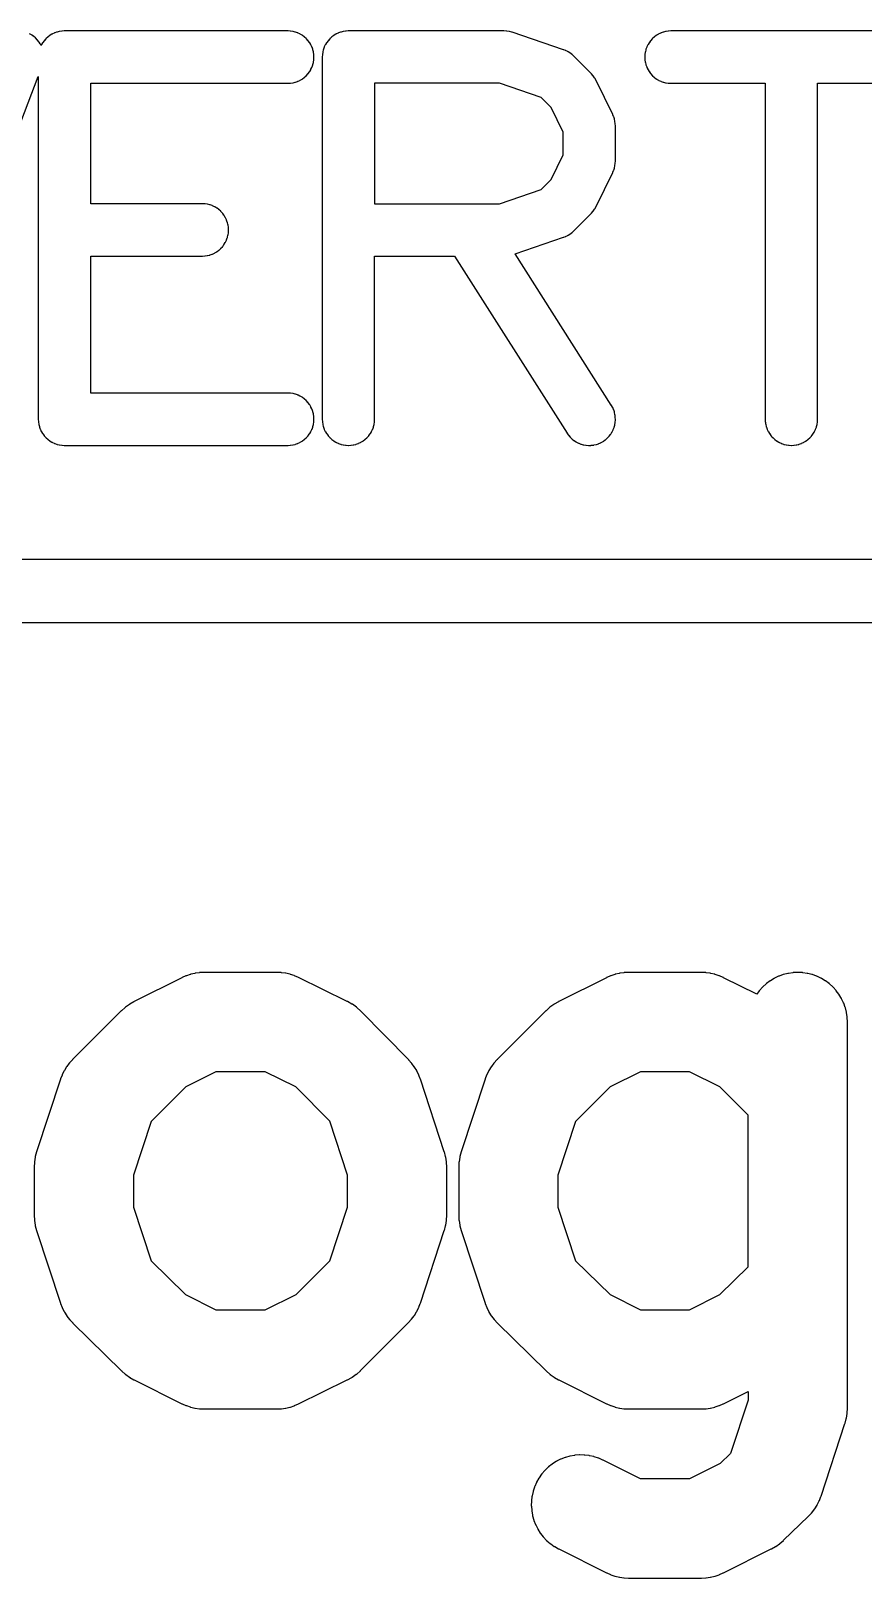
# Model space of a CAD drawing. Header units: inches. Extents: x -0.5 to 10, y -2.4 to 3.9.
# Drawn here: x 0.2174 to 0.308, y -2.0592 to -1.8908 of the extents above; entities that cross this region are included whole.
import ezdxf

# ---------------------------------------------------------------- set-up
doc = ezdxf.new("R2010")
doc.units = ezdxf.units.IN

msp = doc.modelspace()

# ---------------------------------------------------------------- linework, layer by layer
for points in [[(0.203664, -1.934114), (0.21825, -1.8958), (0.21825, -1.9331), (0.21825, -1.93311), (0.218251, -1.933125), (0.218262, -1.933355), (0.218264, -1.933381), (0.218267, -1.933404), (0.218301, -1.933632), (0.218304, -1.933655), (0.21831, -1.93368), (0.218366, -1.933904), (0.218373, -1.93393), (0.21838, -1.933951), (0.218458, -1.934168), (0.218467, -1.934192), (0.218477, -1.934213), (0.218575, -1.934422), (0.218587, -1.934444), (0.218599, -1.934465), (0.218717, -1.934663), (0.218732, -1.934686), (0.218744, -1.934703), (0.218882, -1.934889), (0.218898, -1.93491), (0.218913, -1.934927), (0.219068, -1.935097), (0.219085, -1.935115), (0.219103, -1.935132), (0.219273, -1.935287), (0.21929, -1.935302), (0.219311, -1.935318), (0.219497, -1.935456), (0.219514, -1.935468), (0.219537, -1.935483), (0.219735, -1.935601), (0.219756, -1.935613), (0.219778, -1.935625), (0.219987, -1.935723), (0.220008, -1.935733), (0.220032, -1.935742), (0.220249, -1.93582), (0.22027, -1.935827), (0.220296, -1.935834), (0.22052, -1.93589), (0.220545, -1.935896), (0.220568, -1.935899), (0.220796, -1.935933), (0.220819, -1.935936), (0.220845, -1.935938), (0.221075, -1.935949), (0.22109, -1.93595), (0.2211, -1.93595), (0.2454, -1.93595), (0.24541, -1.93595), (0.245425, -1.935949), (0.245655, -1.935938), (0.245681, -1.935936), (0.245704, -1.935933), (0.245932, -1.935899), (0.245955, -1.935896), (0.24598, -1.93589), (0.246204, -1.935834), (0.24623, -1.935827), (0.246251, -1.93582), (0.246468, -1.935742), (0.246492, -1.935733), (0.246513, -1.935723), (0.246722, -1.935625), (0.246744, -1.935613), (0.246765, -1.935601), (0.246963, -1.935483), (0.246986, -1.935468), (0.247003, -1.935456), (0.247189, -1.935318), (0.24721, -1.935302), (0.247227, -1.935287), (0.247397, -1.935132), (0.247415, -1.935115), (0.247432, -1.935097), (0.247587, -1.934927), (0.247602, -1.93491), (0.247618, -1.934889), (0.247756, -1.934703), (0.247768, -1.934686), (0.247783, -1.934663), (0.247901, -1.934465), (0.247913, -1.934444), (0.247925, -1.934422), (0.248023, -1.934213), (0.248033, -1.934192), (0.248042, -1.934168), (0.24812, -1.933951), (0.248127, -1.93393), (0.248134, -1.933904), (0.24819, -1.93368), (0.248196, -1.933655), (0.248199, -1.933632), (0.248233, -1.933404), (0.248236, -1.933381), (0.248238, -1.933355), (0.248249, -1.933125), (0.24825, -1.9331), (0.248249, -1.933075), (0.248238, -1.932845), (0.248236, -1.932819), (0.248233, -1.932796), (0.248199, -1.932568), (0.248196, -1.932545), (0.24819, -1.93252), (0.248134, -1.932296), (0.248127, -1.93227), (0.24812, -1.932249), (0.248042, -1.932032), (0.248033, -1.932008), (0.248023, -1.931987), (0.247925, -1.931778), (0.247913, -1.931756), (0.247901, -1.931735), (0.247783, -1.931537), (0.247768, -1.931514), (0.247756, -1.931497), (0.247618, -1.931311), (0.247602, -1.93129), (0.247587, -1.931273), (0.247432, -1.931103), (0.247415, -1.931085), (0.247397, -1.931068), (0.247227, -1.930913), (0.24721, -1.930898), (0.247189, -1.930882), (0.247003, -1.930744), (0.246986, -1.930732), (0.246963, -1.930717), (0.246765, -1.930599), (0.246744, -1.930587), (0.246722, -1.930575), (0.246513, -1.930477), (0.246492, -1.930467), (0.246468, -1.930458), (0.246251, -1.93038), (0.24623, -1.930373), (0.246204, -1.930366), (0.24598, -1.93031), (0.245955, -1.930304), (0.245932, -1.930301), (0.245704, -1.930267), (0.245681, -1.930264), (0.245655, -1.930262), (0.245425, -1.930251), (0.24541, -1.93025), (0.2454, -1.93025), (0.22395, -1.93025), (0.22395, -1.91535), (0.2361, -1.91535), (0.23611, -1.91535), (0.236125, -1.915349), (0.236355, -1.915338), (0.236381, -1.915336), (0.236404, -1.915333), (0.236632, -1.915299), (0.236655, -1.915296), (0.23668, -1.91529), (0.236904, -1.915234), (0.23693, -1.915227), (0.236951, -1.91522), (0.237168, -1.915142), (0.237192, -1.915133), (0.237213, -1.915123), (0.237422, -1.915025), (0.237444, -1.915013), (0.237465, -1.915001), (0.237663, -1.914883), (0.237686, -1.914868), (0.237703, -1.914856), (0.237889, -1.914718), (0.23791, -1.914702), (0.237927, -1.914687), (0.238097, -1.914532), (0.238115, -1.914515), (0.238132, -1.914497), (0.238287, -1.914327), (0.238302, -1.91431), (0.238318, -1.914289), (0.238456, -1.914103), (0.238468, -1.914086), (0.238483, -1.914063), (0.238601, -1.913865), (0.238613, -1.913844), (0.238625, -1.913822), (0.238723, -1.913613), (0.238733, -1.913592), (0.238742, -1.913568), (0.23882, -1.913351), (0.238827, -1.91333), (0.238834, -1.913304), (0.23889, -1.91308), (0.238896, -1.913055), (0.238899, -1.913032), (0.238933, -1.912804), (0.238936, -1.912781), (0.238938, -1.912755), (0.238949, -1.912525), (0.23895, -1.9125), (0.238949, -1.912475), (0.238938, -1.912245), (0.238936, -1.912219), (0.238933, -1.912196), (0.238899, -1.911968), (0.238896, -1.911945), (0.23889, -1.91192), (0.238834, -1.911696), (0.238827, -1.91167), (0.23882, -1.911649), (0.238742, -1.911432), (0.238733, -1.911408), (0.238723, -1.911387), (0.238625, -1.911178), (0.238613, -1.911156), (0.238601, -1.911135), (0.238483, -1.910937), (0.238468, -1.910914), (0.238456, -1.910897), (0.238318, -1.910711), (0.238302, -1.91069), (0.238287, -1.910673), (0.238132, -1.910503), (0.238115, -1.910485), (0.238097, -1.910468), (0.237927, -1.910313), (0.23791, -1.910298), (0.237889, -1.910282), (0.237703, -1.910144), (0.237686, -1.910132), (0.237663, -1.910117), (0.237465, -1.909999), (0.237444, -1.909987), (0.237422, -1.909975), (0.237213, -1.909877), (0.237192, -1.909867), (0.237168, -1.909858), (0.236951, -1.90978), (0.23693, -1.909773), (0.236904, -1.909766), (0.23668, -1.90971), (0.236655, -1.909704), (0.236632, -1.909701), (0.236404, -1.909667), (0.236381, -1.909664), (0.236355, -1.909662), (0.236125, -1.909651), (0.23611, -1.90965), (0.2361, -1.90965), (0.22395, -1.90965), (0.22395, -1.89655), (0.2454, -1.89655), (0.24541, -1.89655), (0.245425, -1.896549), (0.245655, -1.896538), (0.245681, -1.896536), (0.245704, -1.896533), (0.245932, -1.896499), (0.245955, -1.896496), (0.24598, -1.89649), (0.246204, -1.896434), (0.24623, -1.896427), (0.246251, -1.89642), (0.246468, -1.896342), (0.246492, -1.896333), (0.246513, -1.896323), (0.246722, -1.896225), (0.246744, -1.896213), (0.246765, -1.896201), (0.246963, -1.896083), (0.246986, -1.896068), (0.247003, -1.896056), (0.247189, -1.895918), (0.24721, -1.895902), (0.247227, -1.895887), (0.247397, -1.895732), (0.247415, -1.895715), (0.247432, -1.895697), (0.247587, -1.895527), (0.247602, -1.89551), (0.247618, -1.895489), (0.247756, -1.895303), (0.247768, -1.895286), (0.247783, -1.895263), (0.247901, -1.895065), (0.247913, -1.895044), (0.247925, -1.895022), (0.248023, -1.894813), (0.248033, -1.894792), (0.248042, -1.894768), (0.24812, -1.894551), (0.248127, -1.89453), (0.248134, -1.894504), (0.24819, -1.89428), (0.248196, -1.894255), (0.248199, -1.894232), (0.248233, -1.894004), (0.248236, -1.893981), (0.248238, -1.893955), (0.248249, -1.893725), (0.24825, -1.8937), (0.248249, -1.893675), (0.248238, -1.893445), (0.248236, -1.893419), (0.248233, -1.893396), (0.248199, -1.893168), (0.248196, -1.893145), (0.24819, -1.89312), (0.248134, -1.892896), (0.248127, -1.89287), (0.24812, -1.892849), (0.248042, -1.892632), (0.248033, -1.892608), (0.248023, -1.892587), (0.247925, -1.892378), (0.247913, -1.892356), (0.247901, -1.892335), (0.247783, -1.892137), (0.247768, -1.892114), (0.247756, -1.892097), (0.247618, -1.891911), (0.247602, -1.89189), (0.247587, -1.891873), (0.247432, -1.891703), (0.247415, -1.891685), (0.247397, -1.891668), (0.247227, -1.891513), (0.24721, -1.891498), (0.247189, -1.891482), (0.247003, -1.891344), (0.246986, -1.891332), (0.246963, -1.891317), (0.246765, -1.891199), (0.246744, -1.891187), (0.246722, -1.891175), (0.246513, -1.891077), (0.246492, -1.891067), (0.246468, -1.891058), (0.246251, -1.89098), (0.24623, -1.890973), (0.246204, -1.890966), (0.24598, -1.89091), (0.245955, -1.890904), (0.245932, -1.890901), (0.245704, -1.890867), (0.245681, -1.890864), (0.245655, -1.890862), (0.245425, -1.890851), (0.24541, -1.89085), (0.2454, -1.89085), (0.2211, -1.89085), (0.22109, -1.89085), (0.221075, -1.890851), (0.220845, -1.890862), (0.220819, -1.890864), (0.220796, -1.890867), (0.220568, -1.890901), (0.220545, -1.890904), (0.22052, -1.89091), (0.220296, -1.890966), (0.22027, -1.890973), (0.220249, -1.89098), (0.220032, -1.891058), (0.220008, -1.891067), (0.219987, -1.891077), (0.219778, -1.891175), (0.219756, -1.891187), (0.219735, -1.891199), (0.219537, -1.891317), (0.219514, -1.891332), (0.219497, -1.891344), (0.219311, -1.891482), (0.21929, -1.891498), (0.219273, -1.891513), (0.219103, -1.891668), (0.219085, -1.891685), (0.219068, -1.891703), (0.218913, -1.891873), (0.218898, -1.89189), (0.218882, -1.891911), (0.218744, -1.892097), (0.218732, -1.892114), (0.218717, -1.892137), (0.218599, -1.892335), (0.218587, -1.892356), (0.218575, -1.892378), (0.21855, -1.892433), (0.218485, -1.892306), (0.218474, -1.892285), (0.218461, -1.892263), (0.218337, -1.892069), (0.218323, -1.892048), (0.218308, -1.892029), (0.218166, -1.891848), (0.218151, -1.89183), (0.218133, -1.891811), (0.217974, -1.891645), (0.217954, -1.891625), (0.217938, -1.891611), (0.217763, -1.891461), (0.217745, -1.891447), (0.217724, -1.891431), (0.217535, -1.891299), (0.217514, -1.891285), (0.217493, -1.891273), (0.217292, -1.89116)], [(0.3133, -1.89085), (0.2871, -1.89085), (0.28709, -1.89085), (0.287075, -1.890851), (0.286845, -1.890862), (0.286819, -1.890864), (0.286796, -1.890867), (0.286568, -1.890901), (0.286545, -1.890904), (0.28652, -1.89091), (0.286296, -1.890966), (0.28627, -1.890973), (0.286249, -1.89098), (0.286032, -1.891058), (0.286008, -1.891067), (0.285987, -1.891077), (0.285778, -1.891175), (0.285756, -1.891187), (0.285735, -1.891199), (0.285537, -1.891317), (0.285514, -1.891332), (0.285497, -1.891344), (0.285311, -1.891482), (0.28529, -1.891498), (0.285273, -1.891513), (0.285103, -1.891668), (0.285085, -1.891685), (0.285068, -1.891703), (0.284913, -1.891873), (0.284898, -1.89189), (0.284882, -1.891911), (0.284744, -1.892097), (0.284732, -1.892114), (0.284717, -1.892137), (0.284599, -1.892335), (0.284587, -1.892356), (0.284575, -1.892378), (0.284477, -1.892587), (0.284467, -1.892608), (0.284458, -1.892632), (0.28438, -1.892849), (0.284373, -1.89287), (0.284366, -1.892896), (0.28431, -1.89312), (0.284304, -1.893145), (0.284301, -1.893168), (0.284267, -1.893396), (0.284264, -1.893419), (0.284262, -1.893445), (0.284251, -1.893675), (0.28425, -1.8937), (0.284251, -1.893725), (0.284262, -1.893955), (0.284264, -1.893981), (0.284267, -1.894004), (0.284301, -1.894232), (0.284304, -1.894255), (0.28431, -1.89428), (0.284366, -1.894504), (0.284373, -1.89453), (0.28438, -1.894551), (0.284458, -1.894768), (0.284467, -1.894792), (0.284477, -1.894813), (0.284575, -1.895022), (0.284587, -1.895044), (0.284599, -1.895065), (0.284717, -1.895263), (0.284732, -1.895286), (0.284744, -1.895303), (0.284882, -1.895489), (0.284898, -1.89551), (0.284913, -1.895527), (0.285068, -1.895697), (0.285085, -1.895715), (0.285103, -1.895732), (0.285273, -1.895887), (0.28529, -1.895902), (0.285311, -1.895918), (0.285497, -1.896056), (0.285514, -1.896068), (0.285537, -1.896083), (0.285735, -1.896201), (0.285756, -1.896213), (0.285778, -1.896225), (0.285987, -1.896323), (0.286008, -1.896333), (0.286032, -1.896342), (0.286249, -1.89642), (0.28627, -1.896427), (0.286296, -1.896434), (0.28652, -1.89649), (0.286545, -1.896496), (0.286568, -1.896499), (0.286796, -1.896533), (0.286819, -1.896536), (0.286845, -1.896538), (0.287075, -1.896549), (0.28709, -1.89655), (0.2871, -1.89655), (0.29735, -1.89655), (0.29735, -1.9331), (0.29735, -1.93311), (0.297351, -1.933125), (0.297362, -1.933355), (0.297364, -1.933381), (0.297367, -1.933404), (0.297401, -1.933632), (0.297404, -1.933655), (0.29741, -1.93368), (0.297466, -1.933904), (0.297473, -1.93393), (0.29748, -1.933951), (0.297558, -1.934168), (0.297567, -1.934192), (0.297577, -1.934213), (0.297675, -1.934422), (0.297687, -1.934444), (0.297699, -1.934465), (0.297817, -1.934663), (0.297832, -1.934686), (0.297844, -1.934703), (0.297982, -1.934889), (0.297998, -1.93491), (0.298013, -1.934927), (0.298168, -1.935097), (0.298185, -1.935115), (0.298203, -1.935132), (0.298373, -1.935287), (0.29839, -1.935302), (0.298411, -1.935318), (0.298597, -1.935456), (0.298614, -1.935468), (0.298637, -1.935483), (0.298835, -1.935601), (0.298856, -1.935613), (0.298878, -1.935625), (0.299087, -1.935723), (0.299108, -1.935733), (0.299132, -1.935742), (0.299349, -1.93582), (0.29937, -1.935827), (0.299396, -1.935834), (0.29962, -1.93589), (0.299645, -1.935896), (0.299668, -1.935899), (0.299896, -1.935933), (0.299919, -1.935936), (0.299945, -1.935938), (0.300175, -1.935949), (0.3002, -1.93595), (0.300225, -1.935949), (0.300455, -1.935938), (0.300481, -1.935936), (0.300504, -1.935933), (0.300732, -1.935899), (0.300755, -1.935896), (0.30078, -1.93589), (0.301004, -1.935834), (0.30103, -1.935827), (0.301051, -1.93582), (0.301268, -1.935742), (0.301292, -1.935733), (0.301313, -1.935723), (0.301522, -1.935625), (0.301544, -1.935613), (0.301565, -1.935601), (0.301763, -1.935483), (0.301786, -1.935468), (0.301803, -1.935456), (0.301989, -1.935318), (0.30201, -1.935302), (0.302027, -1.935287), (0.302197, -1.935132), (0.302215, -1.935115), (0.302232, -1.935097), (0.302387, -1.934927), (0.302402, -1.93491), (0.302418, -1.934889), (0.302556, -1.934703), (0.302568, -1.934686), (0.302583, -1.934663), (0.302701, -1.934465), (0.302713, -1.934444), (0.302725, -1.934422), (0.302823, -1.934213), (0.302833, -1.934192), (0.302842, -1.934168), (0.30292, -1.933951), (0.302927, -1.93393), (0.302934, -1.933904), (0.30299, -1.93368), (0.302996, -1.933655), (0.302999, -1.933632), (0.303033, -1.933404), (0.303036, -1.933381), (0.303038, -1.933355), (0.303049, -1.933125), (0.30305, -1.93311), (0.30305, -1.9331), (0.30305, -1.89655), (0.3133, -1.89655)], [(1.033633, -1.94835), (-0.4567, -1.94835)], [(0.60275, -1.95525), (-0.45325, -1.95525)]]:
    msp.add_lwpolyline(points)
for points in [[(0.24915, -1.89369), (0.24915, -1.89369), (0.24915, -1.8937), (0.24915, -1.9331), (0.24915, -1.93311), (0.249151, -1.933125), (0.249162, -1.933355), (0.249164, -1.933381), (0.249167, -1.933404), (0.249201, -1.933632), (0.249204, -1.933655), (0.24921, -1.93368), (0.249266, -1.933904), (0.249273, -1.93393), (0.24928, -1.933951), (0.249358, -1.934168), (0.249367, -1.934192), (0.249377, -1.934213), (0.249475, -1.934422), (0.249487, -1.934444), (0.249499, -1.934465), (0.249617, -1.934663), (0.249632, -1.934686), (0.249644, -1.934703), (0.249782, -1.934889), (0.249798, -1.93491), (0.249813, -1.934927), (0.249968, -1.935097), (0.249985, -1.935115), (0.250003, -1.935132), (0.250173, -1.935287), (0.25019, -1.935302), (0.250211, -1.935318), (0.250397, -1.935456), (0.250414, -1.935468), (0.250437, -1.935483), (0.250635, -1.935601), (0.250656, -1.935613), (0.250678, -1.935625), (0.250887, -1.935723), (0.250908, -1.935733), (0.250932, -1.935742), (0.251149, -1.93582), (0.25117, -1.935827), (0.251196, -1.935834), (0.25142, -1.93589), (0.251445, -1.935896), (0.251468, -1.935899), (0.251696, -1.935933), (0.251719, -1.935936), (0.251745, -1.935938), (0.251975, -1.935949), (0.252, -1.93595), (0.252025, -1.935949), (0.252255, -1.935938), (0.252281, -1.935936), (0.252304, -1.935933), (0.252532, -1.935899), (0.252555, -1.935896), (0.25258, -1.93589), (0.252804, -1.935834), (0.25283, -1.935827), (0.252851, -1.93582), (0.253068, -1.935742), (0.253092, -1.935733), (0.253113, -1.935723), (0.253322, -1.935625), (0.253344, -1.935613), (0.253365, -1.935601), (0.253563, -1.935483), (0.253586, -1.935468), (0.253603, -1.935456), (0.253789, -1.935318), (0.25381, -1.935302), (0.253827, -1.935287), (0.253997, -1.935132), (0.254015, -1.935115), (0.254032, -1.935097), (0.254187, -1.934927), (0.254202, -1.93491), (0.254218, -1.934889), (0.254356, -1.934703), (0.254368, -1.934686), (0.254383, -1.934663), (0.254501, -1.934465), (0.254513, -1.934444), (0.254525, -1.934422), (0.254623, -1.934213), (0.254633, -1.934192), (0.254642, -1.934168), (0.25472, -1.933951), (0.254727, -1.93393), (0.254734, -1.933904), (0.25479, -1.93368), (0.254796, -1.933655), (0.254799, -1.933632), (0.254833, -1.933404), (0.254836, -1.933381), (0.254838, -1.933355), (0.254849, -1.933125), (0.25485, -1.93311), (0.25485, -1.9331), (0.25485, -1.91535), (0.263535, -1.91535), (0.275795, -1.934629), (0.275799, -1.934636), (0.275809, -1.93465), (0.275942, -1.934838), (0.275954, -1.934854), (0.275972, -1.934877), (0.276123, -1.935051), (0.27614, -1.93507), (0.276157, -1.935086), (0.276324, -1.935245), (0.276344, -1.935263), (0.276362, -1.935277), (0.276544, -1.935419), (0.276564, -1.935434), (0.276584, -1.935447), (0.276779, -1.93557), (0.276802, -1.935584), (0.276822, -1.935594), (0.277028, -1.935697), (0.277049, -1.935707), (0.277073, -1.935717), (0.277288, -1.9358), (0.277315, -1.935809), (0.277335, -1.935815), (0.277557, -1.935876), (0.277578, -1.935881), (0.277605, -1.935887), (0.277832, -1.935926), (0.277855, -1.935929), (0.277881, -1.935932), (0.278111, -1.935948), (0.278137, -1.935949), (0.27816, -1.935949), (0.278391, -1.935943), (0.278413, -1.935942), (0.27844, -1.935939), (0.278668, -1.935911), (0.278692, -1.935907), (0.278717, -1.935902), (0.278942, -1.935851), (0.278963, -1.935846), (0.278989, -1.935838), (0.279208, -1.935765), (0.279232, -1.935757), (0.279253, -1.935748), (0.279464, -1.935654), (0.279484, -1.935644), (0.279508, -1.935632), (0.279708, -1.935518), (0.279726, -1.935507), (0.27975, -1.935491), (0.279938, -1.935358), (0.279954, -1.935346), (0.279977, -1.935328), (0.280151, -1.935177), (0.28017, -1.93516), (0.280186, -1.935143), (0.280345, -1.934976), (0.280363, -1.934956), (0.280377, -1.934938), (0.280519, -1.934756), (0.280534, -1.934736), (0.280547, -1.934716), (0.28067, -1.934521), (0.280684, -1.934498), (0.280694, -1.934478), (0.280797, -1.934272), (0.280807, -1.934251), (0.280817, -1.934227), (0.2809, -1.934012), (0.280909, -1.933985), (0.280915, -1.933965), (0.280976, -1.933743), (0.280981, -1.933722), (0.280987, -1.933695), (0.281026, -1.933468), (0.281029, -1.933445), (0.281032, -1.933419), (0.281048, -1.933189), (0.281049, -1.933163), (0.281049, -1.93314), (0.281043, -1.932909), (0.281042, -1.932887), (0.281039, -1.93286), (0.281011, -1.932632), (0.281007, -1.932608), (0.281002, -1.932583), (0.280951, -1.932358), (0.280946, -1.932337), (0.280938, -1.932311), (0.280865, -1.932092), (0.280857, -1.932068), (0.280848, -1.932047), (0.280754, -1.931836), (0.280744, -1.931816), (0.280732, -1.931792), (0.280618, -1.931592), (0.280613, -1.931583), (0.280605, -1.931571), (0.270127, -1.915093), (0.275416, -1.913299), (0.275429, -1.913294), (0.275437, -1.913291), (0.275638, -1.913213), (0.275657, -1.913205), (0.27568, -1.913194), (0.275872, -1.913097), (0.275893, -1.913086), (0.275912, -1.913075), (0.276095, -1.912961), (0.276113, -1.912949), (0.276133, -1.912935), (0.276304, -1.912805), (0.276322, -1.912791), (0.27634, -1.912776), (0.276499, -1.912631), (0.276504, -1.912626), (0.276515, -1.912615), (0.278415, -1.910715), (0.278428, -1.910702), (0.278434, -1.910695), (0.278608, -1.910501), (0.278627, -1.910478), (0.278627, -1.910478), (0.278643, -1.910458), (0.278794, -1.910246), (0.27881, -1.910221), (0.27881, -1.910221), (0.278823, -1.910199), (0.27895, -1.909971), (0.278957, -1.909959), (0.278963, -1.909947), (0.280763, -1.906247), (0.280767, -1.906238), (0.280772, -1.906226), (0.280857, -1.906031), (0.280865, -1.906011), (0.280873, -1.905989), (0.280939, -1.905786), (0.280944, -1.905769), (0.280951, -1.905743), (0.280999, -1.905536), (0.281003, -1.905517), (0.281007, -1.905491), (0.281036, -1.90528), (0.281038, -1.905257), (0.28104, -1.905235), (0.281049, -1.905023), (0.28105, -1.905011), (0.28105, -1.905), (0.28105, -1.9012), (0.28105, -1.901189), (0.281049, -1.901177), (0.28104, -1.900965), (0.281038, -1.900943), (0.281036, -1.90092), (0.281007, -1.900709), (0.281003, -1.900683), (0.280999, -1.900664), (0.280951, -1.900457), (0.280944, -1.900431), (0.280939, -1.900414), (0.280873, -1.900211), (0.280865, -1.900189), (0.280857, -1.900169), (0.280772, -1.899974), (0.280767, -1.899962), (0.280763, -1.899953), (0.278963, -1.896253), (0.278957, -1.896241), (0.27895, -1.896229), (0.278823, -1.896001), (0.27881, -1.895979), (0.27881, -1.895979), (0.278794, -1.895954), (0.278643, -1.895742), (0.278627, -1.895722), (0.278627, -1.895722), (0.278608, -1.895699), (0.278434, -1.895505), (0.278428, -1.895498), (0.278415, -1.895485), (0.276515, -1.893585), (0.276504, -1.893574), (0.276499, -1.893569), (0.27634, -1.893424), (0.276322, -1.893409), (0.276304, -1.893395), (0.276133, -1.893265), (0.276113, -1.893251), (0.276095, -1.893239), (0.275912, -1.893125), (0.275893, -1.893114), (0.275872, -1.893103), (0.27568, -1.893006), (0.275657, -1.892995), (0.275638, -1.892987), (0.275437, -1.892909), (0.275429, -1.892906), (0.275416, -1.892901), (0.269816, -1.891001), (0.269802, -1.890997), (0.26979, -1.890993), (0.269543, -1.890924), (0.269519, -1.890918), (0.269519, -1.890918), (0.26949, -1.890912), (0.269237, -1.890871), (0.26921, -1.890867), (0.26921, -1.890867), (0.269183, -1.890865), (0.268927, -1.890851), (0.268909, -1.89085), (0.2689, -1.89085), (0.252, -1.89085), (0.25199, -1.89085), (0.251975, -1.890851), (0.251745, -1.890862), (0.251719, -1.890864), (0.251696, -1.890867), (0.251468, -1.890901), (0.251445, -1.890904), (0.25142, -1.89091), (0.251196, -1.890966), (0.25117, -1.890973), (0.251149, -1.89098), (0.250932, -1.891058), (0.250908, -1.891067), (0.250887, -1.891077), (0.250678, -1.891175), (0.250656, -1.891187), (0.250635, -1.891199), (0.250437, -1.891317), (0.250414, -1.891332), (0.250397, -1.891344), (0.250211, -1.891482), (0.25019, -1.891498), (0.250173, -1.891513), (0.250003, -1.891668), (0.249985, -1.891685), (0.249968, -1.891703), (0.249813, -1.891873), (0.249798, -1.89189), (0.249782, -1.891911), (0.249644, -1.892097), (0.249632, -1.892114), (0.249617, -1.892137), (0.249499, -1.892335), (0.249487, -1.892356), (0.249475, -1.892378), (0.249377, -1.892587), (0.249367, -1.892608), (0.249358, -1.892632), (0.24928, -1.892849), (0.249273, -1.89287), (0.249266, -1.892896), (0.24921, -1.89312), (0.249204, -1.893145), (0.249201, -1.893168), (0.249167, -1.893396), (0.249164, -1.893419), (0.249162, -1.893445), (0.249151, -1.893675)], [(0.25485, -1.89655), (0.25485, -1.90965), (0.26843, -1.90965), (0.272955, -1.908115), (0.274046, -1.907023), (0.27535, -1.904344), (0.27535, -1.901856), (0.274046, -1.899177), (0.272955, -1.898085), (0.26843, -1.89655)], [(0.236277, -1.993301), (0.235823, -1.993322), (0.235798, -1.993323), (0.235777, -1.993326), (0.235327, -1.993389), (0.235305, -1.993393), (0.235282, -1.993397), (0.23484, -1.993502), (0.234819, -1.993507), (0.234795, -1.993514), (0.234364, -1.993659), (0.234347, -1.993666), (0.234321, -1.993676), (0.233906, -1.99386), (0.233894, -1.993866), (0.233885, -1.99387), (0.228685, -1.99647), (0.228674, -1.996476), (0.228661, -1.996483), (0.228205, -1.996742), (0.228181, -1.996757), (0.228181, -1.996757), (0.22816, -1.996771), (0.227734, -1.997079), (0.227712, -1.997095), (0.227712, -1.997095), (0.227692, -1.997112), (0.227301, -1.997463), (0.227291, -1.997472), (0.227282, -1.997482), (0.221982, -2.002782), (0.221971, -2.002792), (0.221965, -2.002799), (0.221657, -2.003137), (0.22164, -2.003157), (0.221627, -2.003173), (0.221352, -2.003539), (0.221338, -2.003559), (0.221326, -2.003578), (0.221086, -2.003968), (0.221073, -2.003989), (0.221063, -2.004008), (0.22086, -2.004419), (0.220852, -2.004438), (0.220842, -2.004462), (0.220678, -2.00489), (0.220676, -2.004897), (0.220671, -2.004912), (0.218071, -2.012812), (0.218066, -2.012827), (0.218063, -2.012837), (0.217927, -2.013338), (0.217921, -2.013361), (0.217921, -2.013361), (0.217916, -2.01339), (0.217834, -2.013903), (0.217831, -2.013925), (0.217831, -2.013925), (0.217828, -2.013955), (0.217801, -2.014474), (0.2178, -2.014491), (0.2178, -2.0145), (0.2178, -2.0197), (0.2178, -2.019709), (0.217801, -2.019726), (0.217828, -2.020245), (0.217831, -2.020275), (0.217831, -2.020275), (0.217834, -2.020297), (0.217916, -2.02081), (0.217921, -2.020839), (0.217921, -2.020839), (0.217927, -2.020862), (0.218063, -2.021363), (0.218066, -2.021373), (0.218071, -2.021388), (0.220671, -2.029288), (0.220674, -2.029299), (0.220679, -2.029311), (0.220846, -2.029747), (0.220854, -2.029768), (0.220865, -2.029791), (0.221073, -2.030209), (0.221084, -2.030231), (0.221096, -2.030251), (0.221343, -2.030648), (0.221355, -2.030666), (0.22137, -2.030687), (0.221653, -2.031058), (0.221667, -2.031076), (0.221684, -2.031095), (0.222002, -2.031437), (0.22201, -2.031446), (0.222018, -2.031455), (0.227318, -2.036655), (0.227324, -2.036661), (0.227337, -2.036672), (0.227719, -2.03701), (0.227737, -2.037025), (0.227737, -2.037025), (0.22776, -2.037042), (0.228175, -2.037338), (0.228195, -2.037352), (0.228195, -2.037352), (0.228219, -2.037366), (0.228662, -2.037618), (0.228677, -2.037626), (0.228685, -2.03763), (0.233885, -2.04023), (0.233894, -2.040234), (0.233906, -2.04024), (0.234321, -2.040424), (0.234347, -2.040434), (0.234364, -2.040441), (0.234795, -2.040586), (0.234819, -2.040593), (0.23484, -2.040598), (0.235282, -2.040703), (0.235305, -2.040707), (0.235327, -2.040711), (0.235777, -2.040774), (0.235798, -2.040777), (0.235823, -2.040778), (0.236277, -2.040799), (0.236289, -2.0408), (0.2363, -2.0408), (0.2442, -2.0408), (0.244211, -2.0408), (0.244223, -2.040799), (0.244669, -2.040779), (0.244696, -2.040777), (0.244715, -2.040775), (0.245157, -2.040714), (0.245176, -2.040711), (0.245202, -2.040706), (0.245637, -2.040605), (0.245656, -2.0406), (0.245681, -2.040592), (0.246105, -2.040452), (0.246129, -2.040444), (0.246148, -2.040436), (0.246558, -2.040258), (0.246568, -2.040253), (0.246578, -2.040248), (0.251878, -2.037648), (0.251892, -2.037641), (0.251903, -2.037635), (0.252372, -2.037372), (0.252397, -2.037357), (0.252397, -2.037357), (0.252418, -2.037343), (0.252855, -2.03703), (0.25288, -2.037012), (0.25288, -2.037012), (0.252898, -2.036996), (0.253298, -2.036637), (0.253309, -2.036627), (0.253318, -2.036618), (0.258518, -2.031418), (0.258529, -2.031408), (0.258535, -2.031401), (0.258843, -2.031063), (0.25886, -2.031043), (0.258873, -2.031027), (0.259148, -2.030661), (0.259162, -2.030641), (0.259174, -2.030622), (0.259414, -2.030232), (0.259427, -2.030211), (0.259437, -2.030192), (0.25964, -2.029781), (0.259648, -2.029762), (0.259658, -2.029738), (0.259822, -2.02931), (0.259824, -2.029303), (0.259829, -2.029288), (0.262429, -2.021388), (0.262434, -2.021373), (0.262437, -2.021363), (0.262573, -2.020862), (0.262579, -2.020839), (0.262579, -2.020839), (0.262584, -2.02081), (0.262666, -2.020297), (0.262669, -2.020275), (0.262669, -2.020275), (0.262672, -2.020245), (0.262699, -2.019726), (0.2627, -2.019709), (0.2627, -2.0197), (0.2627, -2.0145), (0.2627, -2.014491), (0.262699, -2.014474), (0.262672, -2.013955), (0.262669, -2.013925), (0.262669, -2.013925), (0.262666, -2.013903), (0.262584, -2.01339), (0.262579, -2.013361), (0.262579, -2.013361), (0.262573, -2.013338), (0.262437, -2.012837), (0.262434, -2.012827), (0.262429, -2.012812), (0.259829, -2.004912), (0.259827, -2.004903), (0.259822, -2.00489), (0.259662, -2.004471), (0.259654, -2.004452), (0.259644, -2.004429), (0.259447, -2.004026), (0.259437, -2.004007), (0.259425, -2.003986), (0.259191, -2.003603), (0.259179, -2.003584), (0.259166, -2.003565), (0.258898, -2.003205), (0.258884, -2.003186), (0.258869, -2.003169), (0.25857, -2.002835), (0.258567, -2.002831), (0.258555, -2.002818), (0.253355, -1.997518), (0.253347, -1.99751), (0.253334, -1.997499), (0.252925, -1.997126), (0.252905, -1.997109), (0.252905, -1.997109), (0.252881, -1.997091), (0.252433, -1.996767), (0.25241, -1.996751), (0.25241, -1.996751), (0.252385, -1.996736), (0.251903, -1.996465), (0.251896, -1.996461), (0.251878, -1.996452), (0.246578, -1.993852), (0.246568, -1.993847), (0.246558, -1.993842), (0.246148, -1.993664), (0.246129, -1.993656), (0.246105, -1.993648), (0.245681, -1.993508), (0.245656, -1.9935), (0.245637, -1.993495), (0.245202, -1.993394), (0.245176, -1.993389), (0.245157, -1.993386), (0.244715, -1.993325), (0.244696, -1.993323), (0.244669, -1.993321), (0.244223, -1.993301), (0.244211, -1.9933), (0.2442, -1.9933), (0.2363, -1.9933), (0.236289, -1.9933)], [(0.296427, -1.995676), (0.292815, -1.99387), (0.292806, -1.993866), (0.292794, -1.99386), (0.292379, -1.993676), (0.292353, -1.993666), (0.292336, -1.993659), (0.291905, -1.993514), (0.291881, -1.993507), (0.29186, -1.993502), (0.291418, -1.993397), (0.291395, -1.993393), (0.291373, -1.993389), (0.290923, -1.993326), (0.290902, -1.993323), (0.290877, -1.993322), (0.290423, -1.993301), (0.290411, -1.9933), (0.2904, -1.9933), (0.2825, -1.9933), (0.282489, -1.9933), (0.282477, -1.993301), (0.282023, -1.993322), (0.281998, -1.993323), (0.281977, -1.993326), (0.281527, -1.993389), (0.281505, -1.993393), (0.281482, -1.993397), (0.28104, -1.993502), (0.281019, -1.993507), (0.280995, -1.993514), (0.280564, -1.993659), (0.280547, -1.993666), (0.280521, -1.993676), (0.280106, -1.99386), (0.280094, -1.993866), (0.280085, -1.99387), (0.274885, -1.99647), (0.274874, -1.996476), (0.274861, -1.996483), (0.274405, -1.996742), (0.274381, -1.996757), (0.274381, -1.996757), (0.27436, -1.996771), (0.273934, -1.997079), (0.273912, -1.997095), (0.273912, -1.997095), (0.273892, -1.997112), (0.273501, -1.997463), (0.273491, -1.997472), (0.273482, -1.997482), (0.268182, -2.002782), (0.268171, -2.002792), (0.268165, -2.002799), (0.267857, -2.003137), (0.26784, -2.003157), (0.267827, -2.003173), (0.267552, -2.003539), (0.267538, -2.003559), (0.267526, -2.003578), (0.267286, -2.003968), (0.267273, -2.003989), (0.267263, -2.004008), (0.26706, -2.004419), (0.267052, -2.004438), (0.267042, -2.004462), (0.266878, -2.00489), (0.266876, -2.004897), (0.266871, -2.004912), (0.264271, -2.012812), (0.264266, -2.012827), (0.264263, -2.012837), (0.264127, -2.013338), (0.264121, -2.013361), (0.264121, -2.013361), (0.264116, -2.01339), (0.264034, -2.013903), (0.264031, -2.013925), (0.264031, -2.013925), (0.264028, -2.013955), (0.264001, -2.014474), (0.264, -2.014491), (0.264, -2.0145), (0.264, -2.0197), (0.264, -2.019709), (0.264001, -2.019726), (0.264028, -2.020245), (0.264031, -2.020275), (0.264031, -2.020275), (0.264034, -2.020297), (0.264116, -2.02081), (0.264121, -2.020839), (0.264121, -2.020839), (0.264127, -2.020862), (0.264263, -2.021363), (0.264266, -2.021373), (0.264271, -2.021388), (0.266871, -2.029288), (0.266874, -2.029299), (0.266879, -2.029311), (0.267046, -2.029747), (0.267054, -2.029768), (0.267065, -2.029791), (0.267273, -2.030209), (0.267284, -2.030231), (0.267296, -2.030251), (0.267543, -2.030648), (0.267555, -2.030666), (0.26757, -2.030687), (0.267853, -2.031058), (0.267867, -2.031076), (0.267884, -2.031095), (0.268202, -2.031437), (0.26821, -2.031446), (0.268218, -2.031455), (0.273518, -2.036655), (0.273524, -2.036661), (0.273537, -2.036672), (0.273919, -2.03701), (0.273937, -2.037025), (0.273937, -2.037025), (0.27396, -2.037042), (0.274375, -2.037338), (0.274395, -2.037352), (0.274395, -2.037352), (0.274419, -2.037366), (0.274862, -2.037618), (0.274877, -2.037626), (0.274885, -2.03763), (0.280085, -2.04023), (0.280094, -2.040234), (0.280106, -2.04024), (0.280521, -2.040424), (0.280547, -2.040434), (0.280564, -2.040441), (0.280995, -2.040586), (0.281019, -2.040593), (0.28104, -2.040598), (0.281482, -2.040703), (0.281505, -2.040707), (0.281527, -2.040711), (0.281977, -2.040774), (0.281998, -2.040777), (0.282023, -2.040778), (0.282477, -2.040799), (0.282489, -2.0408), (0.2825, -2.0408), (0.2904, -2.0408), (0.290411, -2.0408), (0.290423, -2.040799), (0.290877, -2.040778), (0.290902, -2.040777), (0.290923, -2.040774), (0.291373, -2.040711), (0.291395, -2.040707), (0.291418, -2.040703), (0.29186, -2.040598), (0.291881, -2.040593), (0.291905, -2.040586), (0.292336, -2.040441), (0.292353, -2.040434), (0.292379, -2.040424), (0.292794, -2.04024), (0.292806, -2.040234), (0.292815, -2.04023), (0.2955, -2.038887), (0.2955, -2.039834), (0.293589, -2.045639), (0.292448, -2.046739), (0.289125, -2.0484), (0.283775, -2.0484), (0.279715, -2.04637), (0.279707, -2.046366), (0.279693, -2.04636), (0.279253, -2.046166), (0.279231, -2.046157), (0.279207, -2.046148), (0.27875, -2.045999), (0.278723, -2.045991), (0.278702, -2.045986), (0.278233, -2.045882), (0.278206, -2.045877), (0.278185, -2.045874), (0.277707, -2.045816), (0.277683, -2.045814), (0.277658, -2.045812), (0.277178, -2.045802), (0.277156, -2.045802), (0.277128, -2.045803), (0.276649, -2.04584), (0.276626, -2.045842), (0.2766, -2.045846), (0.276127, -2.04593), (0.276102, -2.045935), (0.276079, -2.04594), (0.275616, -2.04607), (0.275592, -2.046077), (0.275569, -2.046085), (0.275121, -2.04626), (0.275099, -2.046269), (0.275076, -2.04628), (0.274647, -2.046497), (0.274626, -2.046509), (0.274605, -2.046521), (0.274199, -2.04678), (0.274181, -2.046792), (0.274159, -2.046808), (0.273781, -2.047105), (0.27376, -2.047123), (0.273744, -2.047137), (0.273396, -2.04747), (0.273378, -2.047488), (0.273363, -2.047505), (0.27305, -2.04787), (0.273035, -2.047888), (0.273019, -2.047909), (0.272744, -2.048303), (0.272732, -2.048321), (0.272717, -2.048344), (0.272482, -2.048763), (0.272471, -2.048783), (0.27246, -2.048807), (0.272266, -2.049247), (0.272257, -2.049269), (0.272248, -2.049293), (0.272099, -2.04975), (0.272091, -2.049777), (0.272086, -2.049798), (0.271982, -2.050267), (0.271977, -2.050294), (0.271974, -2.050315), (0.271916, -2.050793), (0.271914, -2.050817), (0.271912, -2.050842), (0.271902, -2.051322), (0.271902, -2.051344), (0.271903, -2.051372), (0.27194, -2.051851), (0.271942, -2.051874), (0.271946, -2.0519), (0.27203, -2.052373), (0.272035, -2.052398), (0.27204, -2.052421), (0.27217, -2.052884), (0.272177, -2.052908), (0.272185, -2.052931), (0.27236, -2.053379), (0.272369, -2.053401), (0.27238, -2.053424), (0.272597, -2.053853), (0.272609, -2.053874), (0.272621, -2.053895), (0.27288, -2.054301), (0.272892, -2.054319), (0.272908, -2.054341), (0.273205, -2.054719), (0.273223, -2.05474), (0.273237, -2.054756), (0.27357, -2.055104), (0.273588, -2.055122), (0.273605, -2.055137), (0.27397, -2.05545), (0.273988, -2.055465), (0.274009, -2.055481), (0.274403, -2.055756), (0.274421, -2.055768), (0.274444, -2.055783), (0.274863, -2.056018), (0.274873, -2.056024), (0.274885, -2.05603), (0.280085, -2.05863), (0.280094, -2.058634), (0.280106, -2.05864), (0.280521, -2.058824), (0.280547, -2.058834), (0.280564, -2.058841), (0.280995, -2.058986), (0.281019, -2.058993), (0.28104, -2.058998), (0.281482, -2.059103), (0.281505, -2.059107), (0.281527, -2.059111), (0.281977, -2.059174), (0.281998, -2.059177), (0.282023, -2.059178), (0.282477, -2.059199), (0.282489, -2.0592), (0.2825, -2.0592), (0.2904, -2.0592), (0.290411, -2.0592), (0.290423, -2.059199), (0.290877, -2.059178), (0.290902, -2.059177), (0.290923, -2.059174), (0.291373, -2.059111), (0.291395, -2.059107), (0.291418, -2.059103), (0.29186, -2.058998), (0.291881, -2.058993), (0.291905, -2.058986), (0.292336, -2.058841), (0.292353, -2.058834), (0.292379, -2.058824), (0.292794, -2.05864), (0.292806, -2.058634), (0.292815, -2.05863), (0.298015, -2.05603), (0.298027, -2.056024), (0.298037, -2.056018), (0.298468, -2.055775), (0.29849, -2.055762), (0.29849, -2.055762), (0.29851, -2.055748), (0.298914, -2.055463), (0.298935, -2.055447), (0.298935, -2.055447), (0.298954, -2.055431), (0.299327, -2.055107), (0.299337, -2.055098), (0.299346, -2.05509), (0.302046, -2.05249), (0.302052, -2.052483), (0.302063, -2.052472), (0.302389, -2.052126), (0.302406, -2.052107), (0.302421, -2.052089), (0.302713, -2.051712), (0.302729, -2.051689), (0.30274, -2.051672), (0.302994, -2.051269), (0.303006, -2.051249), (0.303018, -2.051226), (0.303231, -2.0508), (0.303242, -2.050777), (0.30325, -2.050756), (0.303421, -2.050311), (0.303427, -2.050296), (0.303429, -2.050288), (0.306029, -2.042388), (0.306034, -2.042373), (0.306037, -2.042363), (0.306173, -2.041862), (0.306179, -2.041839), (0.306179, -2.041839), (0.306184, -2.04181), (0.306266, -2.041297), (0.306269, -2.041275), (0.306269, -2.041275), (0.306272, -2.041245), (0.306299, -2.040726), (0.3063, -2.040709), (0.3063, -2.0407), (0.3063, -1.9987), (0.3063, -1.99869), (0.306299, -1.998675), (0.306276, -1.998195), (0.306274, -1.998168), (0.306271, -1.998146), (0.3062, -1.997671), (0.306195, -1.997642), (0.306191, -1.997623), (0.306074, -1.997156), (0.306067, -1.99713), (0.30606, -1.997109), (0.305898, -1.996656), (0.305889, -1.996635), (0.305879, -1.996611), (0.305673, -1.996176), (0.30566, -1.99615), (0.30565, -1.996133), (0.305403, -1.995721), (0.305389, -1.995699), (0.305376, -1.99568), (0.305089, -1.995294), (0.305075, -1.995275), (0.305058, -1.995256), (0.304735, -1.994899), (0.304718, -1.994882), (0.304701, -1.994865), (0.304344, -1.994542), (0.304325, -1.994525), (0.304306, -1.994511), (0.30392, -1.994224), (0.303901, -1.994211), (0.303879, -1.994197), (0.303467, -1.99395), (0.30345, -1.99394), (0.303424, -1.993927), (0.302989, -1.993721), (0.302965, -1.993711), (0.302944, -1.993702), (0.302491, -1.99354), (0.30247, -1.993533), (0.302444, -1.993526), (0.301977, -1.993409), (0.301958, -1.993405), (0.301929, -1.9934), (0.301454, -1.993329), (0.301432, -1.993326), (0.301405, -1.993324), (0.300925, -1.993301), (0.3009, -1.9933), (0.300875, -1.993301), (0.300395, -1.993324), (0.300368, -1.993326), (0.300346, -1.993329), (0.299871, -1.9934), (0.299842, -1.993405), (0.299823, -1.993409), (0.299356, -1.993526), (0.29933, -1.993533), (0.299309, -1.99354), (0.298856, -1.993702), (0.298835, -1.993711), (0.298811, -1.993721), (0.298376, -1.993927), (0.29835, -1.99394), (0.298333, -1.99395), (0.297921, -1.994197), (0.297899, -1.994211), (0.29788, -1.994224), (0.297494, -1.994511), (0.297475, -1.994525), (0.297456, -1.994542), (0.297099, -1.994865), (0.297082, -1.994882), (0.297065, -1.994899), (0.296742, -1.995256), (0.296725, -1.995275), (0.296711, -1.995294)], [(0.237575, -2.0041), (0.234299, -2.005738), (0.230527, -2.009509), (0.2286, -2.015366), (0.2286, -2.018834), (0.230519, -2.024665), (0.234275, -2.02835), (0.237575, -2.03), (0.242947, -2.03), (0.246316, -2.028347), (0.249973, -2.024691), (0.2519, -2.018834), (0.2519, -2.015366), (0.249964, -2.009484), (0.246292, -2.005741), (0.242947, -2.0041)], [(0.292401, -2.005738), (0.289125, -2.0041), (0.283775, -2.0041), (0.280499, -2.005738), (0.276727, -2.009509), (0.2748, -2.015366), (0.2748, -2.018834), (0.276719, -2.024665), (0.280475, -2.02835), (0.283775, -2.03), (0.289125, -2.03), (0.292425, -2.02835), (0.2955, -2.025333), (0.2955, -2.008837)]]:
    msp.add_lwpolyline(points, close=True)

doc.saveas('drawing.dxf')
